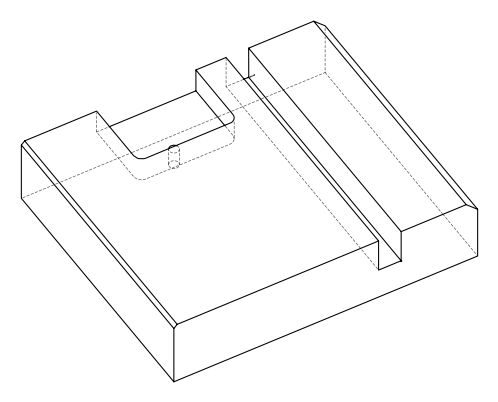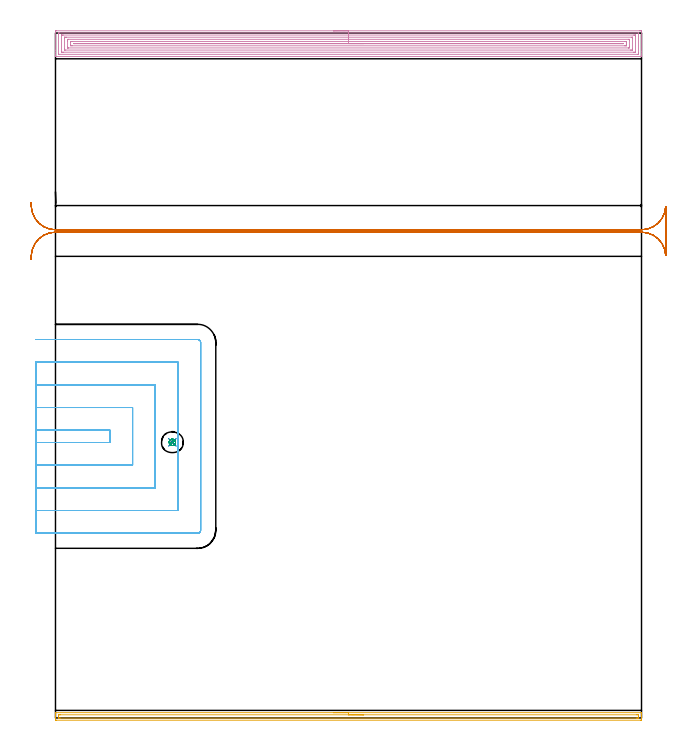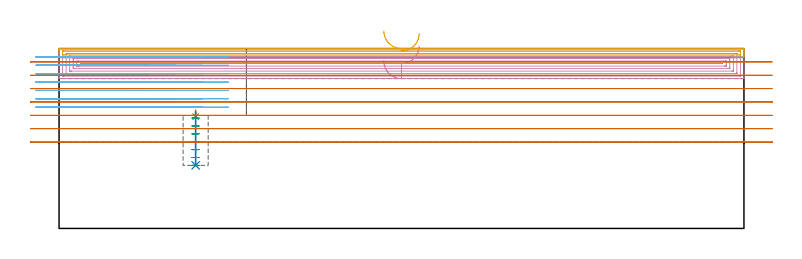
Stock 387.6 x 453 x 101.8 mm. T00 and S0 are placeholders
(PLAN: 7 operations, 5 tool changes, 69.2 min)
(1 SPOT_DRILL | STEP1POCKET | NXT0321_9005460120000 | 0.04 min | 4182 mm3)
(2 DRILL_BLIND_HOLE_INTO_CENTER | STEP1POCKET | NXT0301_128 | 0.13 min | 3141 mm3)
(3 MILL_ROUGH_BLIND_HOLE_CONTOUR | STEP1POCKET | NXT0201_013 | Spiral | 0.62 min | 2704 mm3)
(4 AREA_MILL | FG_CHAMFER_SURFACE | UGT0205_001 | 21.88 min | 56003 mm3)
(5 AREA_MILL_1 | FG_CHAMFER_SURFACE_1 | UGT0205_001 | 6.38 min | 4845 mm3)
(6 MILL_SLOT | SLOT_PARTIAL_RECTANGULAR | UGT0201_094 | Follow Part, ap 5, ae 75% | 27.31 min | 587166 mm3)
(7 MILL_RECTANGULAR_SLOT | SLOT_RECTANGULAR | UGT0201_004 | Follow Part, ap 8, ae 75% | 12.87 min | 688954 mm3)
(TOOL NXT0321_9005460120000 | NC Spot Drill, 142deg, 12mm, Carbide, Uncoated | D12 PA142 FL30 Z2)
(TOOL NXT0301_128 | Carbide Drill 12mm [861.1-1200-036A1-GP GC34] | D12 PA150 FL37.4 Z2)
(TOOL NXT0201_013 | ENDMILL 10mm | D10 FL30 Z4)
(TOOL UGT0205_001 | Chamfer Mill 20 x 3 x 45 deg. | D20 FL50 Z2)
(TOOL UGT0201_094 | End mill 20 mm | D20 FL38 Z4)
(TOOL UGT0201_004 | End Mill 32 mm | D32 FL53 Z6)
(OP 1 SPOT_DRILL)
G17 G21 G94 G90
T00 M6
G54
G17 G0 G90 X77.3 Y182.3 S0 M3
G43 Z111.8 H0
G94 G81 G98 Z63.289 F250. R66.9
G80
M5
M2
(OP 2 DRILL_BLIND_HOLE_INTO_CENTER)
G17 G21 G94 G90
T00 M6
G54
G17 G0 G90 X77.3 Y182.3 S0 M3
G43 Z111.8 H1
G94 G81 G98 Z35.7 F250. R65.9
G80
M5
M2
(OP 3 MILL_ROUGH_BLIND_HOLE_CONTOUR)
G17 G21 G94 G90
T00 M6
G54
G17 G0 G90 X77.3 Y182.3 S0 M3
G43 Z111.8 H0
Z62.443
G94 G3 X77.729 Y183.971 R0.891 F250.
X75.46 Y183.312 R1.671
X76.288 Y180.46 R2.1
X75.46 Y183.312 R-2.1
X75.874 Y181.886 R1.05
X77.3 Y182.3 R1.05
G0 Z57.986
G3 X77.729 Y183.971 R0.891
X75.46 Y183.312 R1.671
X76.288 Y180.46 R2.1
X75.46 Y183.312 R-2.1
X75.874 Y181.886 R1.05
X77.3 Y182.3 R1.05
G0 Z53.529
G3 X77.729 Y183.971 R0.891
X75.46 Y183.312 R1.671
X76.288 Y180.46 R2.1
X75.46 Y183.312 R-2.1
X75.874 Y181.886 R1.05
X77.3 Y182.3 R1.05
G0 Z49.071
G3 X77.729 Y183.971 R0.891
X75.46 Y183.312 R1.671
X76.288 Y180.46 R2.1
X75.46 Y183.312 R-2.1
X75.874 Y181.886 R1.05
X77.3 Y182.3 R1.05
G0 Z44.614
G3 X77.729 Y183.971 R0.891
X75.46 Y183.312 R1.671
X76.288 Y180.46 R2.1
X75.46 Y183.312 R-2.1
X75.874 Y181.886 R1.05
X77.3 Y182.3 R1.05
G0 Z40.157
G3 X77.729 Y183.971 R0.891
X75.46 Y183.312 R1.671
X76.288 Y180.46 R2.1
X75.46 Y183.312 R-2.1
X75.874 Y181.886 R1.05
X77.3 Y182.3 R1.05
G0 Z35.7
G3 X77.729 Y183.971 R0.891
X75.46 Y183.312 R1.671
X76.288 Y180.46 R2.1
X75.46 Y183.312 R-2.1
X75.874 Y181.886 R1.05
X77.3 Y182.3 R1.05
G0 Z111.8
M5
M2
(OP 4 AREA_MILL)
G17 G21 G94 G90
T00 M6
G54
G17 G0 G90 X183.8 Y454.5 S1061 M3
G43 Z111.8 H0
Z94.8
G94 G1 X183.838 Z93.928 F250.
X183.952 Z93.064
X184.141 Z92.212
X184.403 Z91.38
X184.737 Z90.574
X185.14 Z89.8
X185.608 Z89.064
X186.14 Z88.372
X186.729 Z87.729
X187.372 Z87.14
X188.064 Z86.608
X188.8 Z86.14
X189.574 Z85.737
X190.38 Z85.403
X191.212 Z85.141
X192.063 Z84.952
X192.928 Z84.838
X193.8 Z84.8
X386.442
X386.969 Y454.499 Z84.801
X387.49 Y454.495 Z84.803
X387.591 Y454.492 Z84.806
X387.6 Y453.978 Z85.319
Y440.681 Z98.614
Y439.273 Z100.023
Y438.908 Z100.387
Y438.178 Z101.122
Y437.93 Z101.37
Y437.532 Z101.759
Y437.498 Z101.793
X387.598
X387.418 Y437.5 Z101.8
X0.184
X0.01 Y437.503 Z101.788
X0.008 Y437.531 Z101.76
X0. Y437.93 Z101.37
Y438.178 Z101.121
Y438.908 Z100.387
Y440.16 Z99.137
Y441.568 Z97.728
Y453.718 Z85.58
X0.002 Y453.978 Z85.319
X0.009 Y454.492 Z84.806
X0.11 Y454.495 Z84.803
X0.631 Y454.5 Z84.8
X193.8
Y453.086 Z86.214
X385.403
X385.512 Y453.084 Z86.216
X385.565 Y453.082 Z86.218
X385.585 Y453.079 Z86.221
X385.59 Y453.066 Z86.234
X385.595 Y452.945 Z86.355
X385.6 Y452.676 Z86.624
Y439.795 Z99.505
X385.599 Y439.38 Z99.92
X385.59 Y438.963 Z100.337
X385.587 Y438.92 Z100.38
X385.568 Y438.918 Z100.382
X385.513 Y438.916 Z100.384
X385.402 Y438.915 Z100.385
X385.18 Y438.914 Z100.386
X2.197
X2.088 Y438.916 Z100.384
X2.035 Y438.918 Z100.382
X2.015 Y438.921 Z100.379
X2.01 Y438.934 Z100.366
X2.005 Y439.055 Z100.245
X2.001 Y439.324 Z99.976
X2. Y452.205 Z87.095
X2.001 Y452.62 Z86.68
X2.01 Y453.037 Z86.263
X2.013 Y453.08 Z86.22
X2.032 Y453.082 Z86.218
X2.087 Y453.084 Z86.216
X2.198 Y453.085 Z86.215
X2.42 Y453.086 Z86.214
X193.8
Y451.672 Z87.628
X382.497 Y451.671 Z87.629
X383.037 Y451.67 Z87.63
X383.391 Y451.667 Z87.633
X383.509 Y451.665 Z87.635
X383.59 Y451.657 Z87.643
X383.594 Y451.525 Z87.775
X383.598 Y451.319 Z87.981
X383.6 Y451.112 Z88.188
X383.599 Y440.475 Z98.825
X383.595 Y440.406 Z98.894
X383.59 Y440.352 Z98.948
X383.584 Y440.335 Z98.965
X383.568 Y440.334 Z98.966
X383.391 Y440.331 Z98.969
X382.853 Y440.329 Z98.971
X382.497 Y440.328 Z98.972
X5.103 Y440.329 Z98.971
X4.563 Y440.33 Z98.97
X4.208 Y440.333 Z98.967
X4.091 Y440.335 Z98.965
X4.01 Y440.343 Z98.957
X4.006 Y440.475 Z98.825
X4.002 Y440.681 Z98.619
X4. Y440.887 Z98.413
X4.001 Y451.525 Z87.775
X4.004 Y451.594 Z87.706
X4.01 Y451.648 Z87.652
X4.016 Y451.665 Z87.635
X4.032 Y451.666 Z87.634
X4.208 Y451.669 Z87.631
X4.747 Y451.671 Z87.629
X5.103 Y451.672 Z87.628
X193.8
Y450.257 Z89.043
X380.885
X381.484 Y450.255 Z89.045
X381.547 Y450.254 Z89.046
X381.585 Y450.251 Z89.049
X381.59 Y450.208 Z89.092
X381.595 Y449.988 Z89.312
X381.6 Y449.549 Z89.751
Y442.457 Z96.843
X381.595 Y442.012 Z97.288
X381.59 Y441.792 Z97.508
X381.583 Y441.749 Z97.551
X381.528 Y441.747 Z97.553
X381.425 Y441.744 Z97.556
X380.709 Y441.743 Z97.557
X380.532
X6.715
X6.116 Y441.745 Z97.555
X6.053 Y441.746 Z97.554
X6.015 Y441.749 Z97.551
X6.01 Y441.792 Z97.508
X6.005 Y442.012 Z97.288
X6. Y442.451 Z96.849
Y449.543 Z89.757
X6.005 Y449.988 Z89.312
X6.01 Y450.208 Z89.092
X6.017 Y450.251 Z89.049
X6.072 Y450.253 Z89.047
X6.175 Y450.256 Z89.044
X6.891 Y450.257 Z89.043
X7.068
X193.8
Y448.843 Z90.457
X378.92
X379.105 Y448.842 Z90.458
X379.476 Y448.838 Z90.462
X379.575 Y448.836 Z90.464
X379.59 Y448.813 Z90.487
X379.595 Y448.756 Z90.544
X379.598 Y448.659 Z90.641
X379.6 Y447.985 Z91.315
Y444.227 Z95.073
X379.599 Y443.554 Z95.746
X379.595 Y443.341 Z95.959
X379.59 Y443.179 Z96.121
X379.29 Y443.164 Z96.136
X379.103 Y443.159 Z96.141
X378.92 Y443.158 Z96.142
X8.68 Y443.157 Z96.143
X8.495 Y443.158 Z96.142
X8.124 Y443.162 Z96.138
X8.025 Y443.164 Z96.136
X8.01 Y443.187 Z96.113
X8.005 Y443.244 Z96.056
X8.002 Y443.341 Z95.959
X8. Y444.014 Z95.286
Y447.773 Z91.527
X8.001 Y448.446 Z90.854
X8.005 Y448.659 Z90.641
X8.01 Y448.821 Z90.479
X8.31 Y448.836 Z90.464
X8.497 Y448.841 Z90.459
X8.68 Y448.842 Z90.458
X193.8 Y448.843 Z90.457
Y447.429 Z91.871
X376.585 Y447.428 Z91.872
X377.131 Y447.425 Z91.875
X377.485 Y447.422 Z91.878
X377.59 Y447.413 Z91.887
X377.596 Y447.312 Z91.988
X377.599 Y446.886 Z92.414
X377.6 Y446.422 Z92.878
Y445.536 Z93.764
X377.599 Y445.113 Z94.187
X377.595 Y444.654 Z94.646
X377.59 Y444.588 Z94.712
X377.54 Y444.578 Z94.722
X377.405 Y444.575 Z94.725
X377.131 Y444.573 Z94.727
X376.784 Y444.571 Z94.729
X376.237
X11.015 Y444.572 Z94.728
X10.469 Y444.575 Z94.725
X10.114 Y444.578 Z94.722
X10.01 Y444.587 Z94.713
X10.004 Y444.688 Z94.612
X10.001 Y445.113 Z94.187
X10. Y445.578 Z93.722
X10.001 Y446.886 Z92.414
X10.005 Y447.346 Z91.954
X10.01 Y447.412 Z91.888
X10.06 Y447.422 Z91.878
X10.195 Y447.425 Z91.875
X10.469 Y447.427 Z91.873
X10.816 Y447.429 Z91.871
X11.363
X193.8
Y446.015 Z93.285
X375.343 Y446.014 Z93.286
X375.483 Y446. Z93.3
X375.357 Y445.986 Z93.314
X12.257
X12.117 Y446. Z93.3
X12.243 Y446.014 Z93.286
X193.8 Y446.015 Z93.285
X194.672 Z93.323
X195.536 Z93.437
X196.388 Z93.626
X197.22 Z93.888
X198.026 Z94.222
X198.8 Z94.625
X199.536 Z95.094
X200.228 Z95.625
X200.871 Z96.214
X201.46 Z96.857
X201.991 Z97.55
X202.46 Z98.285
X202.863 Z99.059
X203.197 Z99.865
X203.459 Z100.697
X203.648 Z101.549
X203.762 Z102.414
X203.8 Z103.285
G0 Z111.8
M5
M2
(OP 5 AREA_MILL_1)
G17 G21 G94 G90
T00 M6
G54
G17 G0 G90 X183.8 Y3.5 S1061 M3
G43 Z111.8 H0
G94 G1 X183.838 Z110.928 F250.
X183.952 Z110.063
X184.141 Z109.212
X184.403 Z108.38
X184.737 Z107.574
X185.14 Z106.8
X185.608 Z106.064
X186.14 Z105.372
X186.729 Z104.729
X187.372 Z104.139
X188.064 Z103.608
X188.8 Z103.14
X189.574 Z102.737
X190.38 Z102.403
X191.212 Z102.141
X192.064 Z101.952
X192.928 Z101.838
X193.8 Z101.8
X387.416
X387.59 Y3.497 Z101.788
X387.598 Y3.37 Z101.662
X387.6 Y3.236 Z101.536
Y3.026 Z101.326
Y2.308 Z100.603
Y1.077 Z99.374
Y0.564 Z98.858
Y-0.052 Z98.244
Y-0.308 Z97.987
Y-0.924 Z97.372
X387.597 Y-1.18 Z97.116
X387.59 Y-1.493 Z96.803
X387.295 Y-1.498 Z96.8
X386.969 Y-1.5
X0.631
X0.306 Y-1.498
X0.01 Y-1.493 Z96.803
X0. Y-1.18 Z97.116
Y0.564 Z98.858
Y1.949 Z100.245
Y2.308 Z100.603
Y3.026 Z101.326
Y3.236 Z101.536
X0.002 Y3.37 Z101.662
X0.01 Y3.497 Z101.788
X0.184 Y3.5 Z101.8
X193.8
Y2.086 Z100.386
X384.514
X385.18 Y2.085 Z100.385
X385.411 Y2.083 Z100.383
X385.539 Y2.079 Z100.379
X385.59 Y2.073 Z100.373
X385.593 Y2.045 Z100.345
X385.598 Y1.901 Z100.201
X385.599 Y0.564 Z98.864
X385.598 Y0.156 Z98.456
X385.592 Y0.018 Z98.318
X385.587 Y-0.079 Z98.221
X385.513 Y-0.08 Z98.22
X385.18 Y-0.084 Z98.216
X384.952 Y-0.085 Z98.215
X384.286 Y-0.086 Z98.214
X3.086
X2.42 Y-0.085 Z98.215
X2.189 Y-0.083 Z98.217
X2.061 Y-0.079 Z98.221
X2.009 Y-0.073 Z98.227
X2.007 Y-0.045 Z98.255
X2.002 Y0.099 Z98.399
X2.001 Y1.436 Z99.736
X2.002 Y1.843 Z100.143
X2.008 Y1.982 Z100.282
X2.013 Y2.079 Z100.379
X2.087 Y2.08 Z100.38
X2.42 Y2.084 Z100.384
X2.648 Y2.085 Z100.385
X3.314 Y2.086 Z100.386
X193.8
X194.672 Z100.424
X195.537 Z100.538
X196.388 Z100.726
X197.22 Z100.989
X198.026 Z101.323
X198.8 Z101.725
X199.536 Z102.194
X200.228 Z102.725
X200.871 Z103.315
X201.46 Z103.958
X201.992 Z104.65
X202.46 Z105.386
X202.863 Z106.159
X203.197 Z106.965
X203.459 Z107.797
X203.648 Z108.649
X203.762 Z109.514
X203.8 Z110.386
G0 Z111.8
M5
M2
(OP 6 MILL_SLOT)
G17 G21 G94 G90
T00 M6
G54
G17 G0 G90 X-13. Y182.2 S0 M3
G43 Z111.8 H0
Z97.062
G94 G1 X-10. F250.
X36. F500.
Y190.3
X-10.
X-13. F250.
Y167.2
X-10.
X51. F500.
Y205.3
X-10.
X-13. F250.
Y152.2
X-10.
X66. F500.
Y220.3
X-10.
X-13. F250.
Y137.2
X-10.
X81. F500.
Y235.3
X-10.
X-13. F250.
Y122.2
X-10.
X94.1 F500.
G3 X96. Y124.1 R1.9
G1 Y248.4
G3 X94.1 Y250.3 R1.9
G1 X-10.
X-13. F250.
G0 Y182.2 Z92.325
G1 X-10.
X36. F500.
Y190.3
X-10.
X-13. F250.
Y167.2
X-10.
X51. F500.
Y205.3
X-10.
X-13. F250.
Y152.2
X-10.
X66. F500.
Y220.3
X-10.
X-13. F250.
Y137.2
X-10.
X81. F500.
Y235.3
X-10.
X-13. F250.
Y122.2
X-10.
X94.1 F500.
G3 X96. Y124.1 R1.9
G1 Y248.4
G3 X94.1 Y250.3 R1.9
G1 X-10.
X-13. F250.
G0 Y182.2 Z87.587
G1 X-10.
X36. F500.
Y190.3
X-10.
X-13. F250.
Y167.2
X-10.
X51. F500.
Y205.3
X-10.
X-13. F250.
Y152.2
X-10.
X66. F500.
Y220.3
X-10.
X-13. F250.
Y137.2
X-10.
X81. F500.
Y235.3
X-10.
X-13. F250.
Y122.2
X-10.
X94.1 F500.
G3 X96. Y124.1 R1.9
G1 Y248.4
G3 X94.1 Y250.3 R1.9
G1 X-10.
X-13. F250.
G0 Y182.2 Z82.85
G1 X-10.
X36. F500.
Y190.3
X-10.
X-13. F250.
Y167.2
X-10.
X51. F500.
Y205.3
X-10.
X-13. F250.
Y152.2
X-10.
X66. F500.
Y220.3
X-10.
X-13. F250.
Y137.2
X-10.
X81. F500.
Y235.3
X-10.
X-13. F250.
Y122.2
X-10.
X94.1 F500.
G3 X96. Y124.1 R1.9
G1 Y248.4
G3 X94.1 Y250.3 R1.9
G1 X-10.
X-13. F250.
G0 Y182.2 Z78.112
G1 X-10.
X36. F500.
Y190.3
X-10.
X-13. F250.
Y167.2
X-10.
X51. F500.
Y205.3
X-10.
X-13. F250.
Y152.2
X-10.
X66. F500.
Y220.3
X-10.
X-13. F250.
Y137.2
X-10.
X81. F500.
Y235.3
X-10.
X-13. F250.
Y122.2
X-10.
X94.1 F500.
G3 X96. Y124.1 R1.9
G1 Y248.4
G3 X94.1 Y250.3 R1.9
G1 X-10.
X-13. F250.
G0 Y182.2 Z73.375
G1 X-10.
X36. F500.
Y190.3
X-10.
X-13. F250.
Y167.2
X-10.
X51. F500.
Y205.3
X-10.
X-13. F250.
Y152.2
X-10.
X66. F500.
Y220.3
X-10.
X-13. F250.
Y137.2
X-10.
X81. F500.
Y235.3
X-10.
X-13. F250.
Y122.2
X-10.
X94.1 F500.
G3 X96. Y124.1 R1.9
G1 Y248.4
G3 X94.1 Y250.3 R1.9
G1 X-10.
X-13. F250.
G0 Y182.2 Z68.637
G1 X-10.
X36. F500.
Y190.3
X-10.
X-13. F250.
Y167.2
X-10.
X51. F500.
Y205.3
X-10.
X-13. F250.
Y152.2
X-10.
X66. F500.
Y220.3
X-10.
X-13. F250.
Y137.2
X-10.
X81. F500.
Y235.3
X-10.
X-13. F250.
Y122.2
X-10.
X94.1 F500.
G3 X96. Y124.1 R1.9
G1 Y248.4
G3 X94.1 Y250.3 R1.9
G1 X-10.
X-13. F250.
G0 Y182.2 Z63.9
G1 X-10.
X36. F500.
Y190.3
X-10.
X-13. F250.
Y167.2
X-10.
X51. F500.
Y205.3
X-10.
X-13. F250.
Y152.2
X-10.
X66. F500.
Y220.3
X-10.
X-13. F250.
Y137.2
X-10.
X81. F500.
Y235.3
X-10.
X-13. F250.
Y122.2
X-10.
X94.1 F500.
G3 X96. Y124.1 R1.9
G1 Y248.4
G3 X94.1 Y250.3 R1.9
G1 X-10.
X-13. F250.
G0 Z111.8
M5
M2
(OP 7 MILL_RECTANGULAR_SLOT)
G17 G21 G94 G90
T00 M6
G54
G17 G0 G90 X-16.154 Y303.285 S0 M3
G43 Z111.8 H0
Z94.243
G94 G1 X-15.97 Y306.279 F250.
G2 X0. Y321.3 R16. F500.
G1 X387.6
G2 X403.59 Y305.866 R16.
G1 Y338.334
G2 X387.6 Y322.9 R16.
G1 X0.
G2 X-15.97 Y337.921 R16.
G1 X-16.154 Y340.915 F250.
G0 Y303.285 Z86.686
G1 X-15.97 Y306.279
G2 X0. Y321.3 R16. F500.
G1 X387.6
G2 X403.59 Y305.866 R16.
G1 Y338.334
G2 X387.6 Y322.9 R16.
G1 X0.
G2 X-15.97 Y337.921 R16.
G1 X-16.154 Y340.915 F250.
G0 Y303.285 Z79.129
G1 X-15.97 Y306.279
G2 X0. Y321.3 R16. F500.
G1 X387.6
G2 X403.59 Y305.866 R16.
G1 Y338.334
G2 X387.6 Y322.9 R16.
G1 X0.
G2 X-15.97 Y337.921 R16.
G1 X-16.154 Y340.915 F250.
G0 Y303.285 Z71.571
G1 X-15.97 Y306.279
G2 X0. Y321.3 R16. F500.
G1 X387.6
G2 X403.59 Y305.866 R16.
G1 X403.6
Y338.334
X403.59
G2 X387.6 Y322.9 R16.
G1 X0.
G2 X-15.97 Y337.921 R16.
G1 X-16.154 Y340.915 F250.
G0 Y303.285 Z64.014
G1 X-15.97 Y306.279
G2 X0. Y321.3 R16. F500.
G1 X387.6
G2 X403.59 Y305.866 R16.
G1 X403.6
Y338.334
X403.59
G2 X387.6 Y322.9 R16.
G1 X0.
G2 X-15.97 Y337.921 R16.
G1 X-16.154 Y340.915 F250.
G0 Y303.285 Z56.457
G1 X-15.97 Y306.279
G2 X0. Y321.3 R16. F500.
G1 X387.6
G2 X403.59 Y305.866 R16.
G1 X403.6
Y338.334
X403.59
G2 X387.6 Y322.9 R16.
G1 X0.
G2 X-15.97 Y337.921 R16.
G1 X-16.154 Y340.915 F250.
G0 Y303.285 Z48.9
G1 X-15.97 Y306.279
G2 X0. Y321.3 R16. F500.
G1 X387.6
G2 X403.59 Y305.866 R16.
G1 X403.6
Y338.334
X403.59
G2 X387.6 Y322.9 R16.
G1 X0.
G2 X-15.97 Y337.921 R16.
G1 X-16.154 Y340.915 F250.
G0 Z111.8
M5
M2
